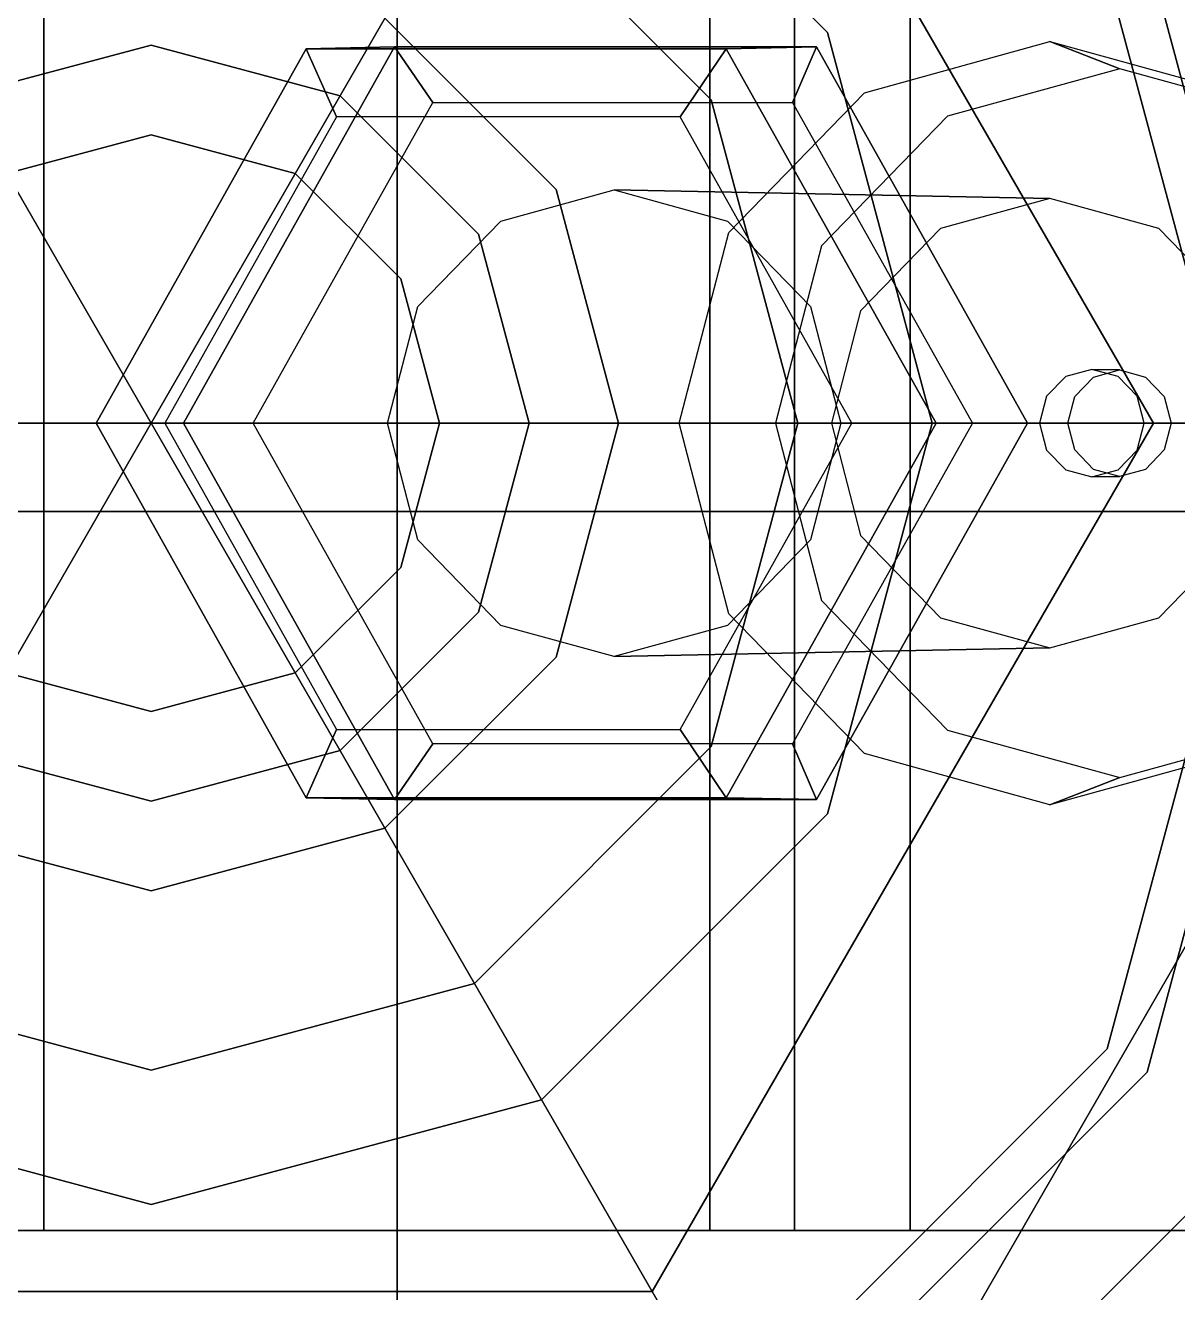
# Model space of a CAD drawing. Extents: x -1 to 1387, y -679 to 1.
# Drawn here: x 1179.15 to 1192, y -392.95 to -378.82 of the extents above; entities that cross this region are included whole.
import ezdxf

# ---------------------------------------------------------------- set-up
doc = ezdxf.new("R2010")
doc.units = 0
for name, color, linetype in [('PQ_200_3D', 1, 'Continuous'), ('PQ_BLUE_3D', 5, 'Continuous'), ('PQ_BRONZE_3D', 40, 'Continuous')]:
    doc.layers.add(name, color=color, linetype=linetype)

msp = doc.modelspace()

# ---------------------------------------------------------------- linework, layer by layer
at = {"layer": 'PQ_200_3D'}
for points in [[(1193.324, -590.038, 2.997), (1193.324, -224.401, 2.997), (384.127, -224.401, 2.997), (384.127, -590.038, 2.997)], [(963.981, -224.719, 898.837), (1263.691, -224.719, 898.837), (1263.691, -589.719, 898.837), (963.981, -589.719, 898.837)], [(1263.691, -224.719, 848.886), (963.981, -224.719, 848.886), (963.981, -589.719, 848.886), (1263.691, -589.719, 848.886)], [(1193.324, -230.395, 44.955), (1193.324, -584.044, 44.955), (384.127, -584.044, 44.955), (384.127, -230.395, 44.955)], [(1163.853, -367.259, 756.879), (1204.002, -367.259, 756.879), (1204.002, -399.259, 756.879), (1163.853, -399.259, 756.879)], [(1163.853, -367.259, 764.871), (1201.702, -367.259, 764.871), (1201.702, -399.259, 764.871), (1163.853, -399.259, 764.871)], [(1174.967, -373.579, 764.871), (1180.556, -383.259, 764.871), (1180.556, -383.259, 764.871), (1169.378, -383.259, 764.871)], [(1186.145, -373.579, 764.871), (1180.556, -383.259, 764.871), (1180.556, -383.259, 764.871), (1174.967, -373.579, 764.871)], [(1191.734, -383.259, 764.871), (1180.556, -383.259, 764.871), (1180.556, -383.259, 764.871), (1186.145, -373.579, 764.871)], [(1233.992, -374.259, 809.54), (1123.026, -374.259, 836.582), (1123.026, -392.259, 836.582), (1233.992, -392.259, 809.54)], [(1189.02, -374.259, 808.16), (1230.888, -374.259, 797.957), (1230.888, -392.259, 797.957), (1189.02, -392.259, 808.16)], [(1183.269, -379.064, 826.609), (1182.285, -379.084, 822.522), (1179.943, -383.259, 823.093), (1180.916, -383.259, 827.182)], [(1183.7, -379.685, 826.862), (1183.269, -379.064, 826.609), (1180.916, -383.259, 827.182), (1181.695, -383.259, 827.351)], [(1187.976, -379.064, 825.462), (1186.97, -379.084, 821.38), (1182.285, -379.084, 822.522), (1183.269, -379.064, 826.609)], [(1187.71, -379.685, 825.885), (1187.976, -379.064, 825.462), (1183.269, -379.064, 826.609), (1183.7, -379.685, 826.862)], [(1190.329, -383.259, 824.888), (1189.312, -383.259, 820.81), (1186.97, -379.084, 821.38), (1187.976, -379.064, 825.462)], [(1189.715, -383.259, 825.397), (1190.329, -383.259, 824.888), (1187.976, -379.064, 825.462), (1187.71, -379.685, 825.885)], [(1182.285, -379.084, 822.522), (1182.625, -379.845, 822.058), (1180.71, -383.259, 822.524), (1179.943, -383.259, 823.093)], [(1186.97, -379.084, 821.38), (1186.455, -379.845, 821.124), (1182.625, -379.845, 822.058), (1182.285, -379.084, 822.522)], [(1189.312, -383.259, 820.81), (1188.37, -383.259, 820.658), (1186.455, -379.845, 821.124), (1186.97, -379.084, 821.38)], [(1169.378, -383.259, 764.871), (1180.556, -383.259, 764.871), (1180.556, -383.259, 764.871), (1174.967, -392.94, 764.871)], [(1174.967, -392.94, 764.871), (1180.556, -383.259, 764.871), (1180.556, -383.259, 764.871), (1186.145, -392.94, 764.871)], [(1180.916, -383.259, 827.182), (1179.943, -383.259, 823.093), (1182.285, -387.435, 822.522), (1183.269, -387.454, 826.609)], [(1179.943, -383.259, 823.093), (1180.71, -383.259, 822.524), (1182.625, -386.673, 822.058), (1182.285, -387.435, 822.522)], [(1186.145, -392.94, 764.871), (1180.556, -383.259, 764.871), (1180.556, -383.259, 764.871), (1191.734, -383.259, 764.871)], [(1181.695, -383.259, 827.351), (1180.916, -383.259, 827.182), (1183.269, -387.454, 826.609), (1183.7, -386.834, 826.862)], [(1186.97, -387.435, 821.38), (1186.455, -386.673, 821.124), (1188.37, -383.259, 820.658), (1189.312, -383.259, 820.81)], [(1187.976, -387.454, 825.462), (1186.97, -387.435, 821.38), (1189.312, -383.259, 820.81), (1190.329, -383.259, 824.888)], [(1187.71, -386.834, 825.885), (1187.976, -387.454, 825.462), (1190.329, -383.259, 824.888), (1189.715, -383.259, 825.397)], [(1182.285, -387.435, 822.522), (1182.625, -386.673, 822.058), (1186.455, -386.673, 821.124), (1186.97, -387.435, 821.38)], [(1183.7, -386.834, 826.862), (1183.269, -387.454, 826.609), (1187.976, -387.454, 825.462), (1187.71, -386.834, 825.885)], [(1183.269, -387.454, 826.609), (1182.285, -387.435, 822.522), (1186.97, -387.435, 821.38), (1187.976, -387.454, 825.462)]]:
    msp.add_3dface(points, dxfattribs=at)
for points, invisible_edges in [([(1180.837, -370.256, 756.879), (1180.837, -384.242, 756.879), (1180.837, -384.242, 756.879), (1173.843, -372.13, 756.879)], 15), ([(1187.83, -372.13, 756.879), (1180.837, -384.242, 756.879), (1180.837, -384.242, 756.879), (1180.837, -370.256, 756.879)], 15), ([(1173.843, -372.13, 756.879), (1180.837, -384.242, 756.879), (1180.837, -384.242, 756.879), (1168.724, -377.249, 756.879)], 15), ([(1192.949, -377.249, 756.879), (1180.837, -384.242, 756.879), (1180.837, -384.242, 756.879), (1187.83, -372.13, 756.879)], 15), ([(1177.011, -374.259, 806.022), (1179.36, -374.259, 804.394), (1179.36, -392.259, 804.394), (1177.011, -392.259, 806.022)], 8), ([(1179.36, -374.259, 804.394), (1182.196, -374.259, 804.039), (1182.196, -392.259, 804.039), (1179.36, -392.259, 804.394)], 2), ([(1182.196, -374.259, 804.039), (1184.875, -374.259, 805.037), (1184.875, -392.259, 805.037), (1182.196, -392.259, 804.039)], 10), ([(1184.875, -374.259, 805.037), (1186.786, -374.259, 807.162), (1186.786, -392.259, 807.162), (1184.875, -392.259, 805.037)], 8), ([(1186.786, -374.259, 807.162), (1187.034, -374.259, 807.524), (1187.034, -392.259, 807.524), (1186.786, -392.259, 807.162)], 2), ([(1187.034, -374.259, 807.524), (1187.354, -374.259, 807.822), (1187.354, -392.259, 807.822), (1187.034, -392.259, 807.524)], 10), ([(1187.354, -374.259, 807.822), (1187.732, -374.259, 808.043), (1187.732, -392.259, 808.043), (1187.354, -392.259, 807.822)], 8), ([(1187.732, -374.259, 808.043), (1188.15, -374.259, 808.177), (1188.15, -392.259, 808.177), (1187.732, -392.259, 808.043)], 2), ([(1188.15, -374.259, 808.177), (1188.586, -374.259, 808.217), (1188.586, -392.259, 808.217), (1188.15, -392.259, 808.177)], 10), ([(1188.586, -374.259, 808.217), (1189.02, -374.259, 808.16), (1189.02, -392.259, 808.16), (1188.586, -392.259, 808.217)], 8), ([(1196.821, -379.498, 731.275), (1176.827, -379.498, 731.275), (1176.827, -376.026, 734.748), (1196.821, -376.026, 734.748)], 5), ([(1196.821, -376.026, 744.236), (1176.827, -376.026, 744.236), (1176.827, -379.498, 747.709), (1196.821, -379.498, 747.709)], 5), ([(1168.724, -377.249, 756.879), (1180.837, -384.242, 756.879), (1180.837, -384.242, 756.879), (1166.85, -384.242, 756.879)], 15), ([(1194.823, -384.242, 756.879), (1180.837, -384.242, 756.879), (1180.837, -384.242, 756.879), (1192.949, -377.249, 756.879)], 15), ([(1189.439, -379.837, 850.04), (1188.512, -379.575, 846.874), (1190.578, -379.005, 846.37), (1191.359, -379.307, 849.572)], 1), ([(1188.512, -379.575, 846.874), (1189.359, -381.089, 846.66), (1190.577, -380.753, 846.363), (1190.578, -379.005, 846.37)], 15), ([(1190.578, -379.005, 846.37), (1190.577, -380.753, 846.363), (1191.794, -381.089, 846.067), (1192.645, -379.575, 845.867)], 15), ([(1191.359, -379.307, 849.572), (1190.578, -379.005, 846.37), (1192.645, -379.575, 845.867), (1193.278, -379.837, 849.104)], 4), ([(1191.067, -382.745, 849.629), (1189.439, -379.837, 850.04), (1191.359, -379.307, 849.572), (1191.355, -382.665, 849.558)], 15), ([(1191.355, -382.665, 849.558), (1191.359, -379.307, 849.572), (1193.278, -379.837, 849.104), (1191.644, -382.745, 849.488)], 15), ([(1196.821, -384.242, 730.004), (1176.827, -384.242, 730.004), (1176.827, -379.498, 731.275), (1196.821, -379.498, 731.275)], 4), ([(1196.821, -379.498, 747.709), (1176.827, -379.498, 747.709), (1176.827, -384.242, 748.98), (1196.821, -384.242, 748.98)], 1), ([(1188.034, -381.283, 850.382), (1186.999, -381.132, 847.243), (1188.512, -379.575, 846.874), (1189.439, -379.837, 850.04)], 5), ([(1186.999, -381.132, 847.243), (1188.468, -382.006, 846.877), (1189.359, -381.089, 846.66), (1188.512, -379.575, 846.874)], 15), ([(1192.645, -379.575, 845.867), (1191.794, -381.089, 846.067), (1192.685, -382.006, 845.849), (1194.158, -381.132, 845.498)], 15), ([(1185.722, -383.259, 826.443), (1183.7, -379.685, 826.862), (1181.695, -383.259, 827.351), (1185.722, -383.259, 826.443)], 15), ([(1185.722, -383.259, 826.443), (1187.71, -379.685, 825.885), (1183.7, -379.685, 826.862), (1185.722, -383.259, 826.443)], 15), ([(1185.722, -383.259, 826.443), (1189.715, -383.259, 825.397), (1187.71, -379.685, 825.885), (1185.722, -383.259, 826.443)], 15), ([(1182.625, -379.845, 822.058), (1184.54, -383.259, 821.591), (1184.54, -383.259, 821.591), (1180.71, -383.259, 822.524)], 15), ([(1186.455, -379.845, 821.124), (1184.54, -383.259, 821.591), (1184.54, -383.259, 821.591), (1182.625, -379.845, 822.058)], 15), ([(1188.37, -383.259, 820.658), (1184.54, -383.259, 821.591), (1184.54, -383.259, 821.591), (1186.455, -379.845, 821.124)], 15), ([(1190.856, -382.962, 849.68), (1188.034, -381.283, 850.382), (1189.439, -379.837, 850.04), (1191.067, -382.745, 849.629)], 15), ([(1191.644, -382.745, 849.488), (1193.278, -379.837, 849.104), (1194.684, -381.283, 848.762), (1191.855, -382.962, 849.437)], 15), ([(1189.359, -381.089, 846.66), (1184.455, -381.006, 826.738), (1185.719, -380.657, 826.43), (1190.577, -380.753, 846.363)], 1), ([(1184.455, -381.006, 826.738), (1185.722, -383.259, 826.443), (1185.722, -383.259, 826.443), (1185.719, -380.657, 826.43)], 15), ([(1190.577, -380.753, 846.363), (1185.719, -380.657, 826.43), (1186.983, -381.006, 826.122), (1191.794, -381.089, 846.067)], 4), ([(1185.719, -380.657, 826.43), (1185.722, -383.259, 826.443), (1185.722, -383.259, 826.443), (1186.983, -381.006, 826.122)], 15), ([(1188.468, -382.006, 846.877), (1183.53, -381.958, 826.963), (1184.455, -381.006, 826.738), (1189.359, -381.089, 846.66)], 5), ([(1183.53, -381.958, 826.963), (1185.722, -383.259, 826.443), (1185.722, -383.259, 826.443), (1184.455, -381.006, 826.738)], 15), ([(1186.983, -381.006, 826.122), (1185.722, -383.259, 826.443), (1185.722, -383.259, 826.443), (1187.908, -381.958, 825.896)], 15), ([(1191.794, -381.089, 846.067), (1186.983, -381.006, 826.122), (1187.908, -381.958, 825.896), (1192.685, -382.006, 845.849)], 5), ([(1187.519, -383.259, 850.508), (1186.445, -383.259, 847.378), (1186.999, -381.132, 847.243), (1188.034, -381.283, 850.382)], 4), ([(1186.445, -383.259, 847.378), (1188.142, -383.259, 846.957), (1188.468, -382.006, 846.877), (1186.999, -381.132, 847.243)], 15), ([(1190.778, -383.259, 849.699), (1187.519, -383.259, 850.508), (1188.034, -381.283, 850.382), (1190.856, -382.962, 849.68)], 15), ([(1191.855, -382.962, 849.437), (1194.684, -381.283, 848.762), (1195.198, -383.259, 848.636), (1191.932, -383.259, 849.418)], 15), ([(1188.142, -383.259, 846.957), (1183.191, -383.259, 827.046), (1183.53, -381.958, 826.963), (1188.468, -382.006, 846.877)], 4), ([(1183.191, -383.259, 827.046), (1185.722, -383.259, 826.443), (1185.722, -383.259, 826.443), (1183.53, -381.958, 826.963)], 15), ([(1187.908, -381.958, 825.896), (1185.722, -383.259, 826.443), (1185.722, -383.259, 826.443), (1188.247, -383.259, 825.814)], 15), ([(1192.685, -382.006, 845.849), (1187.908, -381.958, 825.896), (1188.247, -383.259, 825.814), (1193.011, -383.259, 845.77)], 1), ([(1191.047, -383.259, 848.294), (1190.543, -382.959, 848.42), (1190.757, -382.74, 848.368), (1191.047, -383.259, 848.294)], 15), ([(1190.543, -382.959, 848.42), (1190.856, -382.962, 849.68), (1191.067, -382.745, 849.629), (1190.757, -382.74, 848.368)], 5), ([(1191.047, -383.259, 848.294), (1190.757, -382.74, 848.368), (1191.048, -382.66, 848.297), (1191.047, -383.259, 848.294)], 15), ([(1190.757, -382.74, 848.368), (1191.067, -382.745, 849.629), (1191.355, -382.665, 849.558), (1191.048, -382.66, 848.297)], 1), ([(1191.047, -383.259, 848.294), (1191.048, -382.66, 848.297), (1191.339, -382.74, 848.226), (1191.047, -383.259, 848.294)], 15), ([(1191.047, -383.259, 848.294), (1191.339, -382.74, 848.226), (1191.552, -382.959, 848.174), (1191.047, -383.259, 848.294)], 15), ([(1191.048, -382.66, 848.297), (1191.355, -382.665, 849.558), (1191.644, -382.745, 849.488), (1191.339, -382.74, 848.226)], 4), ([(1191.339, -382.74, 848.226), (1191.644, -382.745, 849.488), (1191.855, -382.962, 849.437), (1191.552, -382.959, 848.174)], 5), ([(1191.047, -383.259, 848.294), (1190.465, -383.259, 848.439), (1190.543, -382.959, 848.42), (1191.047, -383.259, 848.294)], 15), ([(1190.465, -383.259, 848.439), (1190.778, -383.259, 849.699), (1190.856, -382.962, 849.68), (1190.543, -382.959, 848.42)], 4), ([(1191.047, -383.259, 848.294), (1191.552, -382.959, 848.174), (1191.63, -383.259, 848.155), (1191.047, -383.259, 848.294)], 15), ([(1191.552, -382.959, 848.174), (1191.855, -382.962, 849.437), (1191.932, -383.259, 849.418), (1191.63, -383.259, 848.155)], 1), ([(1180.71, -383.259, 822.524), (1184.54, -383.259, 821.591), (1184.54, -383.259, 821.591), (1182.625, -386.673, 822.058)], 15), ([(1185.722, -383.259, 826.443), (1181.695, -383.259, 827.351), (1183.7, -386.834, 826.862), (1185.722, -383.259, 826.443)], 15), ([(1182.625, -386.673, 822.058), (1184.54, -383.259, 821.591), (1184.54, -383.259, 821.591), (1186.455, -386.673, 821.124)], 15), ([(1188.468, -384.512, 846.877), (1183.53, -384.56, 826.963), (1183.191, -383.259, 827.046), (1188.142, -383.259, 846.957)], 1), ([(1183.53, -384.56, 826.963), (1185.722, -383.259, 826.443), (1185.722, -383.259, 826.443), (1183.191, -383.259, 827.046)], 15), ([(1184.455, -385.513, 826.738), (1185.722, -383.259, 826.443), (1185.722, -383.259, 826.443), (1183.53, -384.56, 826.963)], 15), ([(1185.722, -383.259, 826.443), (1183.7, -386.834, 826.862), (1187.71, -386.834, 825.885), (1185.722, -383.259, 826.443)], 15), ([(1185.719, -385.861, 826.43), (1185.722, -383.259, 826.443), (1185.722, -383.259, 826.443), (1184.455, -385.513, 826.738)], 15), ([(1186.455, -386.673, 821.124), (1184.54, -383.259, 821.591), (1184.54, -383.259, 821.591), (1188.37, -383.259, 820.658)], 15), ([(1186.983, -385.513, 826.122), (1185.722, -383.259, 826.443), (1185.722, -383.259, 826.443), (1185.719, -385.861, 826.43)], 15), ([(1188.247, -383.259, 825.814), (1185.722, -383.259, 826.443), (1185.722, -383.259, 826.443), (1187.908, -384.56, 825.896)], 15), ([(1187.908, -384.56, 825.896), (1185.722, -383.259, 826.443), (1185.722, -383.259, 826.443), (1186.983, -385.513, 826.122)], 15), ([(1185.722, -383.259, 826.443), (1187.71, -386.834, 825.885), (1189.715, -383.259, 825.397), (1185.722, -383.259, 826.443)], 15), ([(1188.034, -385.235, 850.382), (1186.999, -385.386, 847.243), (1186.445, -383.259, 847.378), (1187.519, -383.259, 850.508)], 1), ([(1186.999, -385.386, 847.243), (1188.468, -384.512, 846.877), (1188.142, -383.259, 846.957), (1186.445, -383.259, 847.378)], 15), ([(1190.856, -383.556, 849.68), (1188.034, -385.235, 850.382), (1187.519, -383.259, 850.508), (1190.778, -383.259, 849.699)], 15), ([(1193.011, -383.259, 845.77), (1188.247, -383.259, 825.814), (1187.908, -384.56, 825.896), (1192.685, -384.512, 845.849)], 4), ([(1191.047, -383.259, 848.294), (1190.543, -383.559, 848.42), (1190.465, -383.259, 848.439), (1191.047, -383.259, 848.294)], 15), ([(1190.543, -383.559, 848.42), (1190.856, -383.556, 849.68), (1190.778, -383.259, 849.699), (1190.465, -383.259, 848.439)], 1), ([(1191.047, -383.259, 848.294), (1190.757, -383.778, 848.368), (1190.543, -383.559, 848.42), (1191.047, -383.259, 848.294)], 15), ([(1191.047, -383.259, 848.294), (1191.048, -383.859, 848.297), (1190.757, -383.778, 848.368), (1191.047, -383.259, 848.294)], 15), ([(1191.047, -383.259, 848.294), (1191.63, -383.259, 848.155), (1191.552, -383.559, 848.174), (1191.047, -383.259, 848.294)], 15), ([(1191.047, -383.259, 848.294), (1191.552, -383.559, 848.174), (1191.339, -383.778, 848.226), (1191.047, -383.259, 848.294)], 15), ([(1191.047, -383.259, 848.294), (1191.339, -383.778, 848.226), (1191.048, -383.859, 848.297), (1191.047, -383.259, 848.294)], 15), ([(1191.63, -383.259, 848.155), (1191.932, -383.259, 849.418), (1191.855, -383.556, 849.437), (1191.552, -383.559, 848.174)], 4), ([(1191.932, -383.259, 849.418), (1195.198, -383.259, 848.636), (1194.684, -385.235, 848.762), (1191.855, -383.556, 849.437)], 15), ([(1191.067, -383.774, 849.629), (1189.439, -386.682, 850.04), (1188.034, -385.235, 850.382), (1190.856, -383.556, 849.68)], 15), ([(1190.757, -383.778, 848.368), (1191.067, -383.774, 849.629), (1190.856, -383.556, 849.68), (1190.543, -383.559, 848.42)], 5), ([(1191.552, -383.559, 848.174), (1191.855, -383.556, 849.437), (1191.644, -383.774, 849.488), (1191.339, -383.778, 848.226)], 5), ([(1191.855, -383.556, 849.437), (1194.684, -385.235, 848.762), (1193.278, -386.682, 849.104), (1191.644, -383.774, 849.488)], 15), ([(1191.355, -383.853, 849.558), (1191.359, -387.211, 849.572), (1189.439, -386.682, 850.04), (1191.067, -383.774, 849.629)], 15), ([(1191.048, -383.859, 848.297), (1191.355, -383.853, 849.558), (1191.067, -383.774, 849.629), (1190.757, -383.778, 848.368)], 4), ([(1191.339, -383.778, 848.226), (1191.644, -383.774, 849.488), (1191.355, -383.853, 849.558), (1191.048, -383.859, 848.297)], 1), ([(1191.644, -383.774, 849.488), (1193.278, -386.682, 849.104), (1191.359, -387.211, 849.572), (1191.355, -383.853, 849.558)], 15), ([(1166.85, -384.242, 756.879), (1180.837, -384.242, 756.879), (1180.837, -384.242, 756.879), (1168.724, -391.235, 756.879)], 15), ([(1168.724, -391.235, 756.879), (1180.837, -384.242, 756.879), (1180.837, -384.242, 756.879), (1173.843, -396.355, 756.879)], 15), ([(1173.843, -396.355, 756.879), (1180.837, -384.242, 756.879), (1180.837, -384.242, 756.879), (1180.837, -398.228, 756.879)], 15), ([(1196.821, -384.242, 748.98), (1176.827, -384.242, 748.98), (1176.827, -388.986, 747.709), (1196.821, -388.986, 747.709)], 4), ([(1196.821, -388.986, 731.275), (1176.827, -388.986, 731.275), (1176.827, -384.242, 730.004), (1196.821, -384.242, 730.004)], 1), ([(1180.837, -398.228, 756.879), (1180.837, -384.242, 756.879), (1180.837, -384.242, 756.879), (1187.83, -396.355, 756.879)], 15), ([(1187.83, -396.355, 756.879), (1180.837, -384.242, 756.879), (1180.837, -384.242, 756.879), (1192.949, -391.235, 756.879)], 15), ([(1192.949, -391.235, 756.879), (1180.837, -384.242, 756.879), (1180.837, -384.242, 756.879), (1194.823, -384.242, 756.879)], 15), ([(1189.359, -385.429, 846.66), (1184.455, -385.513, 826.738), (1183.53, -384.56, 826.963), (1188.468, -384.512, 846.877)], 5), ([(1192.685, -384.512, 845.849), (1187.908, -384.56, 825.896), (1186.983, -385.513, 826.122), (1191.794, -385.429, 846.067)], 5), ([(1188.512, -386.943, 846.874), (1189.359, -385.429, 846.66), (1188.468, -384.512, 846.877), (1186.999, -385.386, 847.243)], 15), ([(1194.158, -385.386, 845.498), (1192.685, -384.512, 845.849), (1191.794, -385.429, 846.067), (1192.645, -386.943, 845.867)], 15), ([(1189.439, -386.682, 850.04), (1188.512, -386.943, 846.874), (1186.999, -385.386, 847.243), (1188.034, -385.235, 850.382)], 5), ([(1190.577, -385.765, 846.363), (1185.719, -385.861, 826.43), (1184.455, -385.513, 826.738), (1189.359, -385.429, 846.66)], 4), ([(1191.794, -385.429, 846.067), (1186.983, -385.513, 826.122), (1185.719, -385.861, 826.43), (1190.577, -385.765, 846.363)], 1), ([(1190.578, -387.513, 846.37), (1190.577, -385.765, 846.363), (1189.359, -385.429, 846.66), (1188.512, -386.943, 846.874)], 15), ([(1192.645, -386.943, 845.867), (1191.794, -385.429, 846.067), (1190.577, -385.765, 846.363), (1190.578, -387.513, 846.37)], 15), ([(1191.359, -387.211, 849.572), (1190.578, -387.513, 846.37), (1188.512, -386.943, 846.874), (1189.439, -386.682, 850.04)], 4), ([(1193.278, -386.682, 849.104), (1192.645, -386.943, 845.867), (1190.578, -387.513, 846.37), (1191.359, -387.211, 849.572)], 1), ([(1196.821, -388.986, 747.709), (1176.827, -388.986, 747.709), (1176.827, -392.459, 744.236), (1196.821, -392.459, 744.236)], 5), ([(1196.821, -392.459, 734.748), (1176.827, -392.459, 734.748), (1176.827, -388.986, 731.275), (1196.821, -388.986, 731.275)], 5), ([(1097.508, -392.259, 836.631), (1096.089, -392.259, 830.808), (1181.502, -392.259, 809.992), (1114.979, -392.259, 832.374)], 15), ([(1114.979, -392.259, 832.374), (1121.515, -392.259, 836.348), (1181.502, -392.259, 809.992)], 15), ([(1121.746, -392.259, 836.469), (1121.515, -392.259, 836.348), (1181.502, -392.259, 809.992)], 15), ([(1121.992, -392.259, 836.559), (1121.746, -392.259, 836.469), (1181.502, -392.259, 809.992)], 15), ([(1122.247, -392.259, 836.615), (1121.992, -392.259, 836.559), (1181.502, -392.259, 809.992)], 15), ([(1122.507, -392.259, 836.638), (1122.247, -392.259, 836.615), (1181.502, -392.259, 809.992)], 15), ([(1122.769, -392.259, 836.627), (1122.507, -392.259, 836.638), (1181.502, -392.259, 809.992)], 15), ([(1123.026, -392.259, 836.582), (1122.769, -392.259, 836.627), (1181.502, -392.259, 809.992)], 15), ([(1123.026, -392.259, 836.582), (1181.502, -392.259, 809.992), (1230.888, -392.259, 797.957), (1233.992, -392.259, 809.54)], 15), ([(1175.678, -392.259, 811.412), (1175.683, -392.259, 808.553), (1181.502, -392.259, 809.992)], 15), ([(1175.683, -392.259, 808.553), (1177.011, -392.259, 806.022), (1181.502, -392.259, 809.992)], 15), ([(1177.011, -392.259, 806.022), (1179.36, -392.259, 804.394), (1181.502, -392.259, 809.992)], 15), ([(1179.36, -392.259, 804.394), (1182.196, -392.259, 804.039), (1181.502, -392.259, 809.992)], 15), ([(1182.196, -392.259, 804.039), (1184.875, -392.259, 805.037), (1181.502, -392.259, 809.992)], 15), ([(1184.875, -392.259, 805.037), (1186.786, -392.259, 807.162), (1181.502, -392.259, 809.992)], 15), ([(1181.502, -392.259, 809.992), (1181.502, -392.259, 809.992), (1188.586, -392.259, 808.217), (1189.02, -392.259, 808.16)], 15), ([(1181.502, -392.259, 809.992), (1181.502, -392.259, 809.992), (1188.15, -392.259, 808.177), (1188.586, -392.259, 808.217)], 15), ([(1181.502, -392.259, 809.992), (1181.502, -392.259, 809.992), (1187.732, -392.259, 808.043), (1188.15, -392.259, 808.177)], 15), ([(1181.502, -392.259, 809.992), (1181.502, -392.259, 809.992), (1187.354, -392.259, 807.822), (1187.732, -392.259, 808.043)], 15), ([(1181.502, -392.259, 809.992), (1181.502, -392.259, 809.992), (1187.034, -392.259, 807.524), (1187.354, -392.259, 807.822)], 15), ([(1181.502, -392.259, 809.992), (1181.502, -392.259, 809.992), (1186.786, -392.259, 807.162), (1187.034, -392.259, 807.524)], 15), ([(1196.821, -392.459, 744.236), (1176.827, -392.459, 744.236), (1176.827, -393.73, 739.492), (1196.821, -393.73, 739.492)], 1), ([(1196.821, -393.73, 739.492), (1176.827, -393.73, 739.492), (1176.827, -392.459, 734.748), (1196.821, -392.459, 734.748)], 4)]:
    msp.add_3dface(points, dxfattribs=dict(at, invisible_edges=invisible_edges))
at = {"layer": 'PQ_BLUE_3D'}
for points, invisible_edges in [([(1124.918, -244.776, 51.948), (1124.918, -436.911, 51.948), (1192.918, -436.911, 51.948), (1192.918, -244.776, 51.948)], 5), ([(1124.918, -379.354, 398.136), (1124.918, -364.14, 396.017), (1192.918, -364.14, 396.017), (1192.918, -379.354, 398.136)], 15), ([(1124.918, -394.699, 398.844), (1124.918, -379.354, 398.136), (1192.918, -379.354, 398.136), (1192.918, -394.699, 398.844)], 7)]:
    msp.add_3dface(points, dxfattribs=dict(at, invisible_edges=invisible_edges))
for points in [[(1140.797, -263.114, 696.038), (1140.797, -513.114, 696.038), (1220.797, -513.114, 696.038), (1220.797, -263.114, 696.038)], [(1140.797, -263.114, 704.038), (1140.797, -513.114, 704.038), (1220.797, -513.114, 704.038), (1220.797, -263.114, 704.038)], [(1155.797, -500.614, 660.307), (1205.797, -500.614, 660.307), (1205.797, -275.614, 660.307), (1155.797, -275.614, 660.307)], [(1155.797, -500.614, 696.038), (1205.797, -500.614, 696.038), (1205.797, -275.614, 696.038), (1155.797, -275.614, 696.038)]]:
    msp.add_3dface(points, dxfattribs=at)
at = {"layer": 'PQ_BRONZE_3D'}
for points, invisible_edges in [([(1180.837, -384.242, 715.019), (1180.837, -363.263, 715.019), (1170.347, -366.074, 715.019), (1180.837, -384.242, 715.019)], 15), ([(1180.837, -384.242, 715.019), (1191.326, -366.074, 715.019), (1180.837, -363.263, 715.019), (1180.837, -384.242, 715.019)], 15), ([(1180.837, -384.242, 715.019), (1170.347, -366.074, 715.019), (1162.668, -373.753, 715.019), (1180.837, -384.242, 715.019)], 15), ([(1180.837, -384.242, 715.019), (1199.005, -373.753, 715.019), (1191.326, -366.074, 715.019), (1180.837, -384.242, 715.019)], 15), ([(1180.556, -383.259, 772.575), (1174.967, -373.579, 772.575), (1169.378, -383.259, 772.575), (1180.556, -383.259, 772.575)], 15), ([(1180.556, -383.259, 772.575), (1186.145, -373.579, 772.575), (1174.967, -373.579, 772.575), (1180.556, -383.259, 772.575)], 15), ([(1180.556, -383.259, 772.575), (1191.734, -383.259, 772.575), (1186.145, -373.579, 772.575), (1180.556, -383.259, 772.575)], 15), ([(1180.837, -384.242, 715.019), (1162.668, -373.753, 715.019), (1159.857, -384.242, 715.019), (1180.837, -384.242, 715.019)], 15), ([(1180.837, -384.242, 715.019), (1201.816, -384.242, 715.019), (1199.005, -373.753, 715.019), (1180.837, -384.242, 715.019)], 15), ([(1188.1, -378.904, 775.571), (1185.072, -380.652, 775.571), (1183.163, -378.744, 775.571), (1184.911, -375.716, 775.571)], 15), ([(1186.802, -379.653, 774.572), (1188.1, -378.904, 774.572), (1184.911, -375.716, 774.572), (1184.162, -377.013, 774.572)], 15), ([(1188.1, -378.904, 774.572), (1188.1, -378.904, 775.571), (1184.911, -375.716, 775.571), (1184.911, -375.716, 774.572)], 5), ([(1180.556, -383.259, 772.575), (1180.556, -376.047, 772.575), (1176.95, -377.013, 772.575), (1180.556, -383.259, 772.575)], 15), ([(1180.556, -379.044, 799.99), (1180.556, -376.047, 799.99), (1176.95, -377.013, 799.99), (1178.449, -379.609, 799.99)], 15), ([(1180.556, -376.047, 800.989), (1180.556, -380.043, 800.989), (1178.948, -380.474, 800.989), (1176.95, -377.013, 800.989)], 15), ([(1180.556, -383.259, 772.575), (1184.162, -377.013, 772.575), (1180.556, -376.047, 772.575), (1180.556, -383.259, 772.575)], 15), ([(1182.664, -379.609, 799.99), (1184.162, -377.013, 799.99), (1180.556, -376.047, 799.99), (1180.556, -379.044, 799.99)], 15), ([(1184.162, -377.013, 800.989), (1182.164, -380.474, 800.989), (1180.556, -380.043, 800.989), (1180.556, -376.047, 800.989)], 15), ([(1196.821, -384.242, 730.004), (1193.337, -384.242, 734.571), (1191.662, -377.992, 734.571), (1194.679, -376.25, 730.004)], 4), ([(1180.556, -383.259, 772.575), (1176.95, -377.013, 772.575), (1174.31, -379.653, 772.575), (1180.556, -383.259, 772.575)], 15), ([(1180.556, -383.259, 772.575), (1186.802, -379.653, 772.575), (1184.162, -377.013, 772.575), (1180.556, -383.259, 772.575)], 15), ([(1186.802, -379.653, 800.989), (1183.341, -381.651, 800.989), (1182.164, -380.474, 800.989), (1184.162, -377.013, 800.989)], 15), ([(1184.206, -381.152, 799.99), (1186.802, -379.653, 799.99), (1184.162, -377.013, 799.99), (1182.664, -379.609, 799.99)], 15), ([(1186.802, -379.653, 772.575), (1186.802, -379.653, 774.572), (1184.162, -377.013, 774.572), (1184.162, -377.013, 772.575)], 5), ([(1186.802, -379.653, 799.99), (1186.802, -379.653, 800.989), (1184.162, -377.013, 800.989), (1184.162, -377.013, 799.99)], 5), ([(1192.825, -384.242, 749.984), (1194.823, -384.242, 753.481), (1192.949, -377.249, 753.481), (1191.219, -378.248, 749.984)], 4), ([(1180.556, -378.045, 783.563), (1180.556, -379.044, 783.563), (1178.449, -379.609, 783.563), (1177.949, -378.744, 783.563)], 15), ([(1183.163, -378.744, 783.563), (1182.664, -379.609, 783.563), (1180.556, -379.044, 783.563), (1180.556, -378.045, 783.563)], 15), ([(1193.337, -384.242, 734.571), (1192.825, -384.242, 736.247), (1191.219, -378.248, 736.247), (1191.662, -377.992, 734.571)], 4), ([(1192.825, -384.242, 736.247), (1192.825, -384.242, 749.984), (1191.219, -378.248, 749.984), (1191.219, -378.248, 736.247)], 4), ([(1185.072, -380.652, 783.563), (1184.206, -381.152, 783.563), (1182.664, -379.609, 783.563), (1183.163, -378.744, 783.563)], 15), ([(1185.072, -380.652, 775.571), (1185.072, -380.652, 783.563), (1183.163, -378.744, 783.563), (1183.163, -378.744, 775.571)], 5), ([(1189.267, -383.259, 775.571), (1185.77, -383.259, 775.571), (1185.072, -380.652, 775.571), (1188.1, -378.904, 775.571)], 15), ([(1187.768, -383.259, 774.572), (1189.267, -383.259, 774.572), (1188.1, -378.904, 774.572), (1186.802, -379.653, 774.572)], 15), ([(1189.267, -383.259, 774.572), (1189.267, -383.259, 775.571), (1188.1, -378.904, 775.571), (1188.1, -378.904, 774.572)], 4), ([(1180.556, -379.044, 783.563), (1180.556, -379.044, 799.99), (1178.449, -379.609, 799.99), (1178.449, -379.609, 783.563)], 4), ([(1180.556, -380.043, 802.127), (1180.556, -379.044, 802.127), (1178.449, -379.609, 802.127), (1178.948, -380.474, 802.127)], 15), ([(1180.556, -379.044, 802.127), (1180.556, -379.044, 804.125), (1178.449, -379.609, 804.125), (1178.449, -379.609, 802.127)], 4), ([(1180.556, -379.044, 804.125), (1180.556, -383.259, 804.125), (1180.556, -383.259, 804.125), (1178.449, -379.609, 804.125)], 15), ([(1182.664, -379.609, 783.563), (1182.664, -379.609, 799.99), (1180.556, -379.044, 799.99), (1180.556, -379.044, 783.563)], 1), ([(1182.164, -380.474, 802.127), (1182.664, -379.609, 802.127), (1180.556, -379.044, 802.127), (1180.556, -380.043, 802.127)], 15), ([(1182.664, -379.609, 802.127), (1182.664, -379.609, 804.125), (1180.556, -379.044, 804.125), (1180.556, -379.044, 802.127)], 1), ([(1182.664, -379.609, 804.125), (1180.556, -383.259, 804.125), (1180.556, -383.259, 804.125), (1180.556, -379.044, 804.125)], 15), ([(1178.449, -379.609, 804.125), (1180.556, -383.259, 804.125), (1180.556, -383.259, 804.125), (1176.906, -381.152, 804.125)], 15), ([(1184.206, -381.152, 804.125), (1180.556, -383.259, 804.125), (1180.556, -383.259, 804.125), (1182.664, -379.609, 804.125)], 15), ([(1183.341, -381.651, 802.127), (1184.206, -381.152, 802.127), (1182.664, -379.609, 802.127), (1182.164, -380.474, 802.127)], 15), ([(1184.206, -381.152, 783.563), (1184.206, -381.152, 799.99), (1182.664, -379.609, 799.99), (1182.664, -379.609, 783.563)], 5), ([(1184.206, -381.152, 802.127), (1184.206, -381.152, 804.125), (1182.664, -379.609, 804.125), (1182.664, -379.609, 802.127)], 5), ([(1180.556, -383.259, 772.575), (1174.31, -379.653, 772.575), (1173.344, -383.259, 772.575), (1180.556, -383.259, 772.575)], 15), ([(1180.556, -383.259, 772.575), (1187.768, -383.259, 772.575), (1186.802, -379.653, 772.575), (1180.556, -383.259, 772.575)], 15), ([(1187.768, -383.259, 800.989), (1183.772, -383.259, 800.989), (1183.341, -381.651, 800.989), (1186.802, -379.653, 800.989)], 15), ([(1184.771, -383.259, 799.99), (1187.768, -383.259, 799.99), (1186.802, -379.653, 799.99), (1184.206, -381.152, 799.99)], 15), ([(1187.768, -383.259, 772.575), (1187.768, -383.259, 774.572), (1186.802, -379.653, 774.572), (1186.802, -379.653, 772.575)], 4), ([(1187.768, -383.259, 799.99), (1187.768, -383.259, 800.989), (1186.802, -379.653, 800.989), (1186.802, -379.653, 799.99)], 4), ([(1180.556, -380.043, 800.989), (1180.556, -380.043, 802.127), (1178.948, -380.474, 802.127), (1178.948, -380.474, 800.989)], 4), ([(1182.164, -380.474, 800.989), (1182.164, -380.474, 802.127), (1180.556, -380.043, 802.127), (1180.556, -380.043, 800.989)], 1), ([(1183.341, -381.651, 800.989), (1183.341, -381.651, 802.127), (1182.164, -380.474, 802.127), (1182.164, -380.474, 800.989)], 5), ([(1185.77, -383.259, 783.563), (1184.771, -383.259, 783.563), (1184.206, -381.152, 783.563), (1185.072, -380.652, 783.563)], 15), ([(1185.77, -383.259, 775.571), (1185.77, -383.259, 783.563), (1185.072, -380.652, 783.563), (1185.072, -380.652, 775.571)], 4), ([(1176.906, -381.152, 804.125), (1180.556, -383.259, 804.125), (1180.556, -383.259, 804.125), (1176.341, -383.259, 804.125)], 15), ([(1184.771, -383.259, 804.125), (1180.556, -383.259, 804.125), (1180.556, -383.259, 804.125), (1184.206, -381.152, 804.125)], 15), ([(1183.772, -383.259, 802.127), (1184.771, -383.259, 802.127), (1184.206, -381.152, 802.127), (1183.341, -381.651, 802.127)], 15), ([(1184.771, -383.259, 783.563), (1184.771, -383.259, 799.99), (1184.206, -381.152, 799.99), (1184.206, -381.152, 783.563)], 4), ([(1184.771, -383.259, 802.127), (1184.771, -383.259, 804.125), (1184.206, -381.152, 804.125), (1184.206, -381.152, 802.127)], 4), ([(1183.772, -383.259, 800.989), (1183.772, -383.259, 802.127), (1183.341, -381.651, 802.127), (1183.341, -381.651, 800.989)], 4), ([(1180.556, -383.259, 772.575), (1169.378, -383.259, 772.575), (1174.967, -392.94, 772.575), (1180.556, -383.259, 772.575)], 15), ([(1180.556, -383.259, 772.575), (1173.344, -383.259, 772.575), (1174.31, -386.865, 772.575), (1180.556, -383.259, 772.575)], 15), ([(1180.556, -383.259, 772.575), (1174.31, -386.865, 772.575), (1176.95, -389.505, 772.575), (1180.556, -383.259, 772.575)], 15), ([(1180.556, -383.259, 772.575), (1174.967, -392.94, 772.575), (1186.145, -392.94, 772.575), (1180.556, -383.259, 772.575)], 15), ([(1176.341, -383.259, 804.125), (1180.556, -383.259, 804.125), (1180.556, -383.259, 804.125), (1176.906, -385.367, 804.125)], 15), ([(1176.906, -385.367, 804.125), (1180.556, -383.259, 804.125), (1180.556, -383.259, 804.125), (1178.449, -386.909, 804.125)], 15), ([(1180.556, -383.259, 772.575), (1176.95, -389.505, 772.575), (1180.556, -390.471, 772.575), (1180.556, -383.259, 772.575)], 15), ([(1178.449, -386.909, 804.125), (1180.556, -383.259, 804.125), (1180.556, -383.259, 804.125), (1180.556, -387.474, 804.125)], 15), ([(1180.556, -383.259, 772.575), (1186.145, -392.94, 772.575), (1191.734, -383.259, 772.575), (1180.556, -383.259, 772.575)], 15), ([(1180.556, -383.259, 772.575), (1180.556, -390.471, 772.575), (1184.162, -389.505, 772.575), (1180.556, -383.259, 772.575)], 15), ([(1180.556, -387.474, 804.125), (1180.556, -383.259, 804.125), (1180.556, -383.259, 804.125), (1182.664, -386.909, 804.125)], 15), ([(1180.556, -383.259, 772.575), (1184.162, -389.505, 772.575), (1186.802, -386.865, 772.575), (1180.556, -383.259, 772.575)], 15), ([(1182.664, -386.909, 804.125), (1180.556, -383.259, 804.125), (1180.556, -383.259, 804.125), (1184.206, -385.367, 804.125)], 15), ([(1180.556, -383.259, 772.575), (1186.802, -386.865, 772.575), (1187.768, -383.259, 772.575), (1180.556, -383.259, 772.575)], 15), ([(1184.206, -385.367, 804.125), (1180.556, -383.259, 804.125), (1180.556, -383.259, 804.125), (1184.771, -383.259, 804.125)], 15), ([(1186.802, -386.865, 800.989), (1183.341, -384.867, 800.989), (1183.772, -383.259, 800.989), (1187.768, -383.259, 800.989)], 15), ([(1183.341, -384.867, 800.989), (1183.341, -384.867, 802.127), (1183.772, -383.259, 802.127), (1183.772, -383.259, 800.989)], 1), ([(1183.341, -384.867, 802.127), (1184.206, -385.367, 802.127), (1184.771, -383.259, 802.127), (1183.772, -383.259, 802.127)], 15), ([(1185.072, -385.866, 783.563), (1184.206, -385.367, 783.563), (1184.771, -383.259, 783.563), (1185.77, -383.259, 783.563)], 15), ([(1184.206, -385.367, 783.563), (1184.206, -385.367, 799.99), (1184.771, -383.259, 799.99), (1184.771, -383.259, 783.563)], 1), ([(1184.206, -385.367, 799.99), (1186.802, -386.865, 799.99), (1187.768, -383.259, 799.99), (1184.771, -383.259, 799.99)], 15), ([(1184.206, -385.367, 802.127), (1184.206, -385.367, 804.125), (1184.771, -383.259, 804.125), (1184.771, -383.259, 802.127)], 1), ([(1188.1, -387.614, 775.571), (1185.072, -385.866, 775.571), (1185.77, -383.259, 775.571), (1189.267, -383.259, 775.571)], 15), ([(1185.072, -385.866, 775.571), (1185.072, -385.866, 783.563), (1185.77, -383.259, 783.563), (1185.77, -383.259, 775.571)], 1), ([(1186.802, -386.865, 772.575), (1186.802, -386.865, 774.572), (1187.768, -383.259, 774.572), (1187.768, -383.259, 772.575)], 1), ([(1186.802, -386.865, 774.572), (1188.1, -387.614, 774.572), (1189.267, -383.259, 774.572), (1187.768, -383.259, 774.572)], 15), ([(1186.802, -386.865, 799.99), (1186.802, -386.865, 800.989), (1187.768, -383.259, 800.989), (1187.768, -383.259, 799.99)], 1), ([(1188.1, -387.614, 774.572), (1188.1, -387.614, 775.571), (1189.267, -383.259, 775.571), (1189.267, -383.259, 774.572)], 1), ([(1180.837, -384.242, 715.019), (1159.857, -384.242, 715.019), (1162.668, -394.732, 715.019), (1180.837, -384.242, 715.019)], 15), ([(1180.837, -384.242, 715.019), (1162.668, -394.732, 715.019), (1170.347, -402.411, 715.019), (1180.837, -384.242, 715.019)], 15), ([(1180.837, -384.242, 715.019), (1170.347, -402.411, 715.019), (1180.837, -405.221, 715.019), (1180.837, -384.242, 715.019)], 15), ([(1180.837, -384.242, 715.019), (1180.837, -405.221, 715.019), (1191.326, -402.411, 715.019), (1180.837, -384.242, 715.019)], 15), ([(1180.837, -384.242, 715.019), (1191.326, -402.411, 715.019), (1199.005, -394.732, 715.019), (1180.837, -384.242, 715.019)], 15), ([(1180.837, -384.242, 715.019), (1199.005, -394.732, 715.019), (1201.816, -384.242, 715.019), (1180.837, -384.242, 715.019)], 15), ([(1191.662, -390.493, 734.571), (1191.219, -390.236, 736.247), (1192.825, -384.242, 736.247), (1193.337, -384.242, 734.571)], 1), ([(1191.219, -390.236, 736.247), (1191.219, -390.236, 749.984), (1192.825, -384.242, 749.984), (1192.825, -384.242, 736.247)], 1), ([(1191.219, -390.236, 749.984), (1192.949, -391.235, 753.481), (1194.823, -384.242, 753.481), (1192.825, -384.242, 749.984)], 1), ([(1194.679, -392.234, 730.004), (1191.662, -390.493, 734.571), (1193.337, -384.242, 734.571), (1196.821, -384.242, 730.004)], 1), ([(1184.162, -389.505, 800.989), (1182.164, -386.044, 800.989), (1183.341, -384.867, 800.989), (1186.802, -386.865, 800.989)], 15), ([(1182.164, -386.044, 800.989), (1182.164, -386.044, 802.127), (1183.341, -384.867, 802.127), (1183.341, -384.867, 800.989)], 5), ([(1182.164, -386.044, 802.127), (1182.664, -386.909, 802.127), (1184.206, -385.367, 802.127), (1183.341, -384.867, 802.127)], 15), ([(1183.163, -387.775, 783.563), (1182.664, -386.909, 783.563), (1184.206, -385.367, 783.563), (1185.072, -385.866, 783.563)], 15), ([(1182.664, -386.909, 783.563), (1182.664, -386.909, 799.99), (1184.206, -385.367, 799.99), (1184.206, -385.367, 783.563)], 5), ([(1182.664, -386.909, 799.99), (1184.162, -389.505, 799.99), (1186.802, -386.865, 799.99), (1184.206, -385.367, 799.99)], 15), ([(1182.664, -386.909, 802.127), (1182.664, -386.909, 804.125), (1184.206, -385.367, 804.125), (1184.206, -385.367, 802.127)], 5), ([(1184.911, -390.803, 775.571), (1183.163, -387.775, 775.571), (1185.072, -385.866, 775.571), (1188.1, -387.614, 775.571)], 15), ([(1183.163, -387.775, 775.571), (1183.163, -387.775, 783.563), (1185.072, -385.866, 783.563), (1185.072, -385.866, 775.571)], 5), ([(1176.95, -389.505, 800.989), (1178.948, -386.044, 800.989), (1180.556, -386.475, 800.989), (1180.556, -390.471, 800.989)], 15), ([(1178.948, -386.044, 802.127), (1178.449, -386.909, 802.127), (1180.556, -387.474, 802.127), (1180.556, -386.475, 802.127)], 15), ([(1178.948, -386.044, 800.989), (1178.948, -386.044, 802.127), (1180.556, -386.475, 802.127), (1180.556, -386.475, 800.989)], 1), ([(1180.556, -390.471, 800.989), (1180.556, -386.475, 800.989), (1182.164, -386.044, 800.989), (1184.162, -389.505, 800.989)], 15), ([(1180.556, -386.475, 800.989), (1180.556, -386.475, 802.127), (1182.164, -386.044, 802.127), (1182.164, -386.044, 800.989)], 4), ([(1180.556, -386.475, 802.127), (1180.556, -387.474, 802.127), (1182.664, -386.909, 802.127), (1182.164, -386.044, 802.127)], 15), ([(1178.449, -386.909, 799.99), (1176.95, -389.505, 799.99), (1180.556, -390.471, 799.99), (1180.556, -387.474, 799.99)], 15), ([(1177.949, -387.775, 783.563), (1178.449, -386.909, 783.563), (1180.556, -387.474, 783.563), (1180.556, -388.473, 783.563)], 15), ([(1178.449, -386.909, 783.563), (1178.449, -386.909, 799.99), (1180.556, -387.474, 799.99), (1180.556, -387.474, 783.563)], 1), ([(1178.449, -386.909, 802.127), (1178.449, -386.909, 804.125), (1180.556, -387.474, 804.125), (1180.556, -387.474, 802.127)], 1), ([(1180.556, -388.473, 783.563), (1180.556, -387.474, 783.563), (1182.664, -386.909, 783.563), (1183.163, -387.775, 783.563)], 15), ([(1180.556, -387.474, 783.563), (1180.556, -387.474, 799.99), (1182.664, -386.909, 799.99), (1182.664, -386.909, 783.563)], 4), ([(1180.556, -387.474, 799.99), (1180.556, -390.471, 799.99), (1184.162, -389.505, 799.99), (1182.664, -386.909, 799.99)], 15), ([(1180.556, -387.474, 802.127), (1180.556, -387.474, 804.125), (1182.664, -386.909, 804.125), (1182.664, -386.909, 802.127)], 4), ([(1184.162, -389.505, 772.575), (1184.162, -389.505, 774.572), (1186.802, -386.865, 774.572), (1186.802, -386.865, 772.575)], 5), ([(1184.162, -389.505, 774.572), (1184.911, -390.803, 774.572), (1188.1, -387.614, 774.572), (1186.802, -386.865, 774.572)], 15), ([(1184.162, -389.505, 799.99), (1184.162, -389.505, 800.989), (1186.802, -386.865, 800.989), (1186.802, -386.865, 799.99)], 5), ([(1184.911, -390.803, 774.572), (1184.911, -390.803, 775.571), (1188.1, -387.614, 775.571), (1188.1, -387.614, 774.572)], 5), ([(1176.201, -390.803, 775.571), (1177.949, -387.775, 775.571), (1180.556, -388.473, 775.571), (1180.556, -391.97, 775.571)], 15), ([(1177.949, -387.775, 775.571), (1177.949, -387.775, 783.563), (1180.556, -388.473, 783.563), (1180.556, -388.473, 775.571)], 1), ([(1180.556, -391.97, 775.571), (1180.556, -388.473, 775.571), (1183.163, -387.775, 775.571), (1184.911, -390.803, 775.571)], 15), ([(1180.556, -388.473, 775.571), (1180.556, -388.473, 783.563), (1183.163, -387.775, 783.563), (1183.163, -387.775, 775.571)], 4), ([(1176.95, -389.505, 774.572), (1176.201, -390.803, 774.572), (1180.556, -391.97, 774.572), (1180.556, -390.471, 774.572)], 15), ([(1176.95, -389.505, 772.575), (1176.95, -389.505, 774.572), (1180.556, -390.471, 774.572), (1180.556, -390.471, 772.575)], 1), ([(1176.95, -389.505, 799.99), (1176.95, -389.505, 800.989), (1180.556, -390.471, 800.989), (1180.556, -390.471, 799.99)], 1), ([(1180.556, -390.471, 772.575), (1180.556, -390.471, 774.572), (1184.162, -389.505, 774.572), (1184.162, -389.505, 772.575)], 4), ([(1180.556, -390.471, 774.572), (1180.556, -391.97, 774.572), (1184.911, -390.803, 774.572), (1184.162, -389.505, 774.572)], 15), ([(1180.556, -390.471, 799.99), (1180.556, -390.471, 800.989), (1184.162, -389.505, 800.989), (1184.162, -389.505, 799.99)], 4), ([(1187.087, -395.068, 734.571), (1186.831, -394.624, 736.247), (1191.219, -390.236, 736.247), (1191.662, -390.493, 734.571)], 5), ([(1186.831, -394.624, 736.247), (1186.831, -394.624, 749.984), (1191.219, -390.236, 749.984), (1191.219, -390.236, 736.247)], 5), ([(1186.831, -394.624, 749.984), (1187.83, -396.355, 753.481), (1192.949, -391.235, 753.481), (1191.219, -390.236, 749.984)], 5), ([(1188.829, -398.085, 730.004), (1187.087, -395.068, 734.571), (1191.662, -390.493, 734.571), (1194.679, -392.234, 730.004)], 5), ([(1176.201, -390.803, 774.572), (1176.201, -390.803, 775.571), (1180.556, -391.97, 775.571), (1180.556, -391.97, 774.572)], 1), ([(1180.556, -391.97, 774.572), (1180.556, -391.97, 775.571), (1184.911, -390.803, 775.571), (1184.911, -390.803, 774.572)], 4), ([(1187.83, -396.355, 753.481), (1187.83, -396.355, 756.879), (1192.949, -391.235, 756.879), (1192.949, -391.235, 753.481)], 5), ([(1188.914, -398.232, 718.721), (1188.829, -398.085, 720.014), (1194.679, -392.234, 720.014), (1194.827, -392.319, 718.721)], 13), ([(1188.829, -398.085, 720.014), (1188.829, -398.085, 730.004), (1194.679, -392.234, 730.004), (1194.679, -392.234, 720.014)], 5), ([(1189.56, -399.352, 716.482), (1189.163, -398.665, 717.517), (1195.259, -392.569, 717.517), (1195.946, -392.966, 716.482)], 7)]:
    msp.add_3dface(points, dxfattribs=dict(at, invisible_edges=invisible_edges))
for points in [[(1191.734, -383.259, 772.575), (1195.46, -383.259, 771.297), (1188.008, -370.352, 771.297), (1186.145, -373.579, 772.575)], [(1195.46, -383.259, 766.149), (1191.734, -383.259, 764.871), (1186.145, -373.579, 764.871), (1188.008, -370.352, 766.149)], [(1195.46, -383.259, 771.297), (1195.46, -383.259, 766.149), (1188.008, -370.352, 766.149), (1188.008, -370.352, 771.297)], [(1186.145, -392.94, 772.575), (1188.008, -396.166, 771.297), (1195.46, -383.259, 771.297), (1191.734, -383.259, 772.575)], [(1188.008, -396.166, 766.149), (1186.145, -392.94, 764.871), (1191.734, -383.259, 764.871), (1195.46, -383.259, 766.149)], [(1188.008, -396.166, 771.297), (1188.008, -396.166, 766.149), (1195.46, -383.259, 766.149), (1195.46, -383.259, 771.297)], [(1174.967, -392.94, 772.575), (1173.104, -396.166, 771.297), (1188.008, -396.166, 771.297), (1186.145, -392.94, 772.575)], [(1173.104, -396.166, 766.149), (1174.967, -392.94, 764.871), (1186.145, -392.94, 764.871), (1188.008, -396.166, 766.149)]]:
    msp.add_3dface(points, dxfattribs=at)

# ---------------------------------------------------------------- meshes
at = {"layer": 'PQ_200_3D'}
mesh = msp.add_polyface(dxfattribs=at)
corners = [(966.336, -587.219, 898.837), (1261.336, -587.219, 898.837), (1261.336, -227.219, 898.837), (966.336, -227.219, 898.837), (966.336, -587.219, 913.837), (1261.336, -587.219, 913.837), (1261.336, -227.219, 913.837), (966.336, -227.219, 913.837)]
mesh.append_faces([[corners[k] for k in face] for face in [(0, 3, 2, 1), (4, 5, 6, 7), (0, 1, 5, 4), (3, 7, 6, 2), (0, 4, 7, 3), (1, 2, 6, 5)]])
at = {"layer": 'PQ_BLUE_3D'}
mesh = msp.add_polyface(dxfattribs=at)
corners = [(1130.82, -577.219, 420.307), (1230.82, -577.219, 420.307), (1230.82, -237.219, 420.307), (1130.82, -237.219, 420.307), (1130.82, -577.219, 425.307), (1230.82, -577.219, 425.307), (1230.82, -237.219, 425.307), (1130.82, -237.219, 425.307)]
mesh.append_faces([[corners[k] for k in face] for face in [(0, 3, 2, 1), (4, 5, 6, 7), (0, 1, 5, 4), (3, 7, 6, 2), (0, 4, 7, 3), (1, 2, 6, 5)]])
mesh = msp.add_polyface(dxfattribs=at)
corners = [(1130.82, -577.219, 655.307), (1230.82, -577.219, 655.307), (1230.82, -237.219, 655.307), (1130.82, -237.219, 655.307), (1130.82, -577.219, 660.307), (1230.82, -577.219, 660.307), (1230.82, -237.219, 660.307), (1130.82, -237.219, 660.307)]
mesh.append_faces([[corners[k] for k in face] for face in [(0, 3, 2, 1), (4, 5, 6, 7), (0, 1, 5, 4), (3, 7, 6, 2), (0, 4, 7, 3), (1, 2, 6, 5)]])
mesh = msp.add_polyface(dxfattribs=at)
corners = [(1183.301, -567.219, 425.307), (1216.301, -567.219, 425.307), (1216.301, -247.219, 425.307), (1183.301, -247.219, 425.307), (1183.301, -567.219, 655.307), (1216.301, -567.219, 655.307), (1216.301, -247.219, 655.307), (1183.301, -247.219, 655.307)]
mesh.append_faces([[corners[k] for k in face] for face in [(0, 3, 2, 1), (4, 5, 6, 7), (0, 1, 5, 4), (3, 7, 6, 2), (0, 4, 7, 3), (1, 2, 6, 5)]])

doc.saveas('drawing.dxf')
